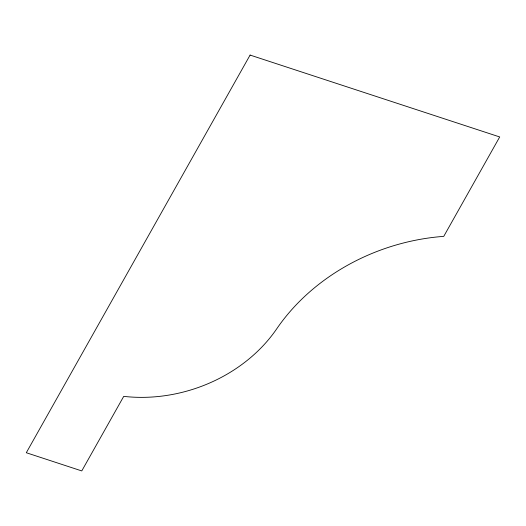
<?xml version="1.0" encoding="UTF-8"?>
<svg xmlns="http://www.w3.org/2000/svg" width="526" height="526" viewBox="0 0 526 526"><rect width="100%" height="100%" fill="white"/><g stroke="black" fill="none" stroke-linecap="round" stroke-linejoin="round"><path stroke-width="0.79" d="M250.093 55.072L26.3 452.735L81.767 470.928L123.728 396.367A142.23 116.654 -17.9 0 0 276.748 328.789A192.976 158.273 -17.9 0 1 443.753 236.365L499.7 136.951L250.093 55.072"/></g></svg>
